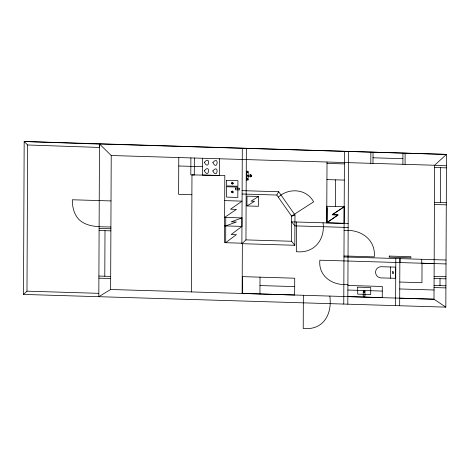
<?xml version="1.0" encoding="UTF-8"?>
<svg xmlns="http://www.w3.org/2000/svg" width="470" height="470" viewBox="0 0 470 470"><rect width="100%" height="100%" fill="white"/><g stroke="black" fill="none" stroke-linecap="round" stroke-linejoin="round"><path stroke-width="0.7" d="M23.5 294.426L24.176 141.499L446.5 154.401L445.824 307.133L23.5 294.426L26.984 291.171L98.823 293.333M26.984 291.171L27.63 144.983L24.176 141.499L99.534 144.096L99.505 147.451L27.63 144.983M99.481 143.967L111.22 155.517L434.591 165.246L446.5 154.401L99.481 143.967L98.812 296.693L110.632 289.491L433.998 299.214L445.824 307.133M104.792 276.248L104.998 230.682M110.632 289.491L111.22 155.517M178.782 157.55L178.624 194.322L191.883 194.721M190.885 157.914L190.814 174.869L194.286 174.975L194.357 158.02M191.454 291.917L191.971 174.905L224.819 175.498L224.525 242.673L241.88 243.196M202.411 158.272L202.335 175.057L219.373 175.569L219.449 158.784M225.682 242.708L225.759 217.44M241.921 226.399L241.956 217.921L224.601 217.404M242.115 190.644L278.698 191.742L294.978 214.949L294.808 245.281L241.88 243.689L242.303 148.262M242.138 293.445L242.356 243.701M241.88 243.689L245.951 239.888L246.351 148.385M246.95 205.942L246.991 196.143L258.5 196.489L258.459 206.289L246.95 205.942L254.581 201.272L251.074 201.166L258.5 196.489M248.137 176.062L248.119 180.098L246.356 180.045L246.398 171.197L248.16 171.25L248.142 175.31M248.689 176.08L248.695 175.328M259.939 293.956L260.01 277.159M294.808 245.281L291.547 241.263L291.659 216.235L276.789 195.044L242.103 194.004M296.453 221.999L296.323 251.662C313.984 253.8 325.352 239.677 323.06 222.798M303.362 295.283L303.215 328.454C323.372 330.586 332.366 314.148 329.822 296.082M326.785 206.242L344.157 206.765L344.069 223.291L326.709 222.774L327.026 162.009M326.891 222.034L326.956 206.994M335.474 206.506L335.592 179.869M343.764 304.061L344.44 151.334M347.818 304.184L348.487 151.458M370.812 163.325L370.865 152.127M372.986 163.39L373.033 152.192M390.388 278.17L390.435 266.972L382.985 266.778C373.08 265.421 373.18 278.91 382.933 277.946L395.587 278.322L395.64 267.13L390.435 266.972M395.611 305.618L395.816 258.512M399.664 305.741L399.87 258.635M400.046 262.56L400.064 258.641M402.896 164.288L402.949 153.091M405.07 164.359L405.116 153.161M421.725 263.212L421.743 259.293M434.591 165.246L433.998 299.214L399.694 298.174M439.99 285.625L440.02 278.663M440.355 202.57L440.513 167.69M276.789 195.044L278.698 191.742M225.594 242.708L236.392 234.636L231.187 234.477L241.956 226.399L224.56 225.876M326.709 222.774L338.089 214.849L332.249 214.672L344.14 206.765M326.597 222.903L338.071 214.984L332.149 214.808L343.999 206.9M224.637 217.375L236.416 209.385L230.517 209.209L242.068 201.131L224.707 200.608M278.287 197.183C288.839 187.489 306.528 188.67 313.631 201.865L291.547 216.077M291.659 216.235L294.978 214.949M241.956 217.921L231.205 221.84L236.416 221.999L225.635 225.911M434.157 263.588L422.031 263.224L421.948 282.711L399.764 282.041M373.01 157.791L402.919 158.69M434.586 165.411L446.447 165.769M327.002 163.395L344.381 163.918M434.58 167.508L446.441 167.866M178.747 165.986L202.353 166.697M246.392 172.12L248.154 172.202M246.38 175.257L248.865 175.328L250.716 174.617L251.585 175.692L251.52 176.373L250.704 176.914L248.865 176.086L246.374 176.009M326.914 179.611L344.287 180.081M246.362 179.146L248.125 179.199M434.427 202.394L446.288 202.746M434.415 204.491L446.277 204.85M111.02 200.931L72.304 199.768C72.257 206.829 73.943 214.273 78.948 219.513C87.432 227.627 100.104 226.669 110.908 226.992M348.17 223.555L291.629 221.852L294.896 225.87L348.153 227.474M344.087 230.606C360.143 228.761 376.071 239.436 374.243 256.884L343.975 255.974M99.111 228.402L110.897 228.761M99.105 230.506L110.891 230.858M245.951 239.888L291.547 241.263M343.975 256.955L446.036 260.022M446.018 263.94L319.853 260.204C318.149 276.425 333.071 286.118 347.9 284.368M434.098 276.384L445.96 276.736M434.092 278.481L445.954 278.839M434.057 285.449L445.918 285.801M98.9 276.066L110.691 276.425M434.051 287.546L445.913 287.904M347.9 285.449L382.298 286.483L382.257 297.651L347.847 296.576M98.894 278.17L110.679 278.522M399.653 288.962L434.039 290.002M259.975 285.56L294.69 286.6M347.876 290.037L382.286 291.071M204.321 170.71C209.009 179.846 210.907 162.949 204.321 170.71M204.356 162.338C209.05 171.474 210.942 154.577 204.356 162.338M212.828 170.963C217.516 180.098 219.408 163.202 212.828 170.963M212.863 162.591C217.551 171.726 219.449 154.83 212.863 162.591M226.616 186.749L226.569 197.106L237.826 197.441L237.873 187.084L226.616 186.749M226.669 180.31L226.646 185.909L237.908 186.249L237.932 180.65L226.669 180.31M231.369 191.754L232.198 192.935L233.396 192.165L232.568 190.984L231.369 191.754M231.41 183.077L232.239 184.258L233.431 183.482L232.603 182.307L231.41 183.077M231.804 191.842L232.28 192.518L232.961 192.077L232.486 191.402L231.804 191.842M231.845 183.165L232.315 183.841L233.003 183.4L232.527 182.724L231.845 183.165M235.447 188.135L235.441 189.815L239.494 189.933L239.5 188.253L235.447 188.135M242.655 276.636L242.579 293.433L294.655 295.001L294.731 278.205L242.655 276.636M250.663 174.629C249.752 179 252.196 175.892 250.675 174.64M326.632 207.84L326.574 221.446L327.061 221.458L327.126 207.852L326.632 207.84M357.723 287.158L357.688 294.144L370.713 294.531L370.742 287.552L357.723 287.158M363.204 291.142L364.033 292.317L365.225 291.547L364.397 290.372L363.204 291.142M363.251 292.217L363.234 296.135L364.973 296.188L364.99 292.269L363.251 292.217M363.633 291.23L364.109 291.899L364.791 291.459L364.321 290.789L363.633 291.23M389.236 256.074L389.231 257.196L410.909 257.848L410.915 256.726L389.236 256.074M392.579 271.748L392.573 273.528L393.443 273.552L393.455 271.772L392.579 271.748M247.402 178.759C247.426 179.663 246.756 178.518 247.402 178.759M247.285 172.173C246.797 172.713 247.743 172.749 247.285 172.173"/></g></svg>
